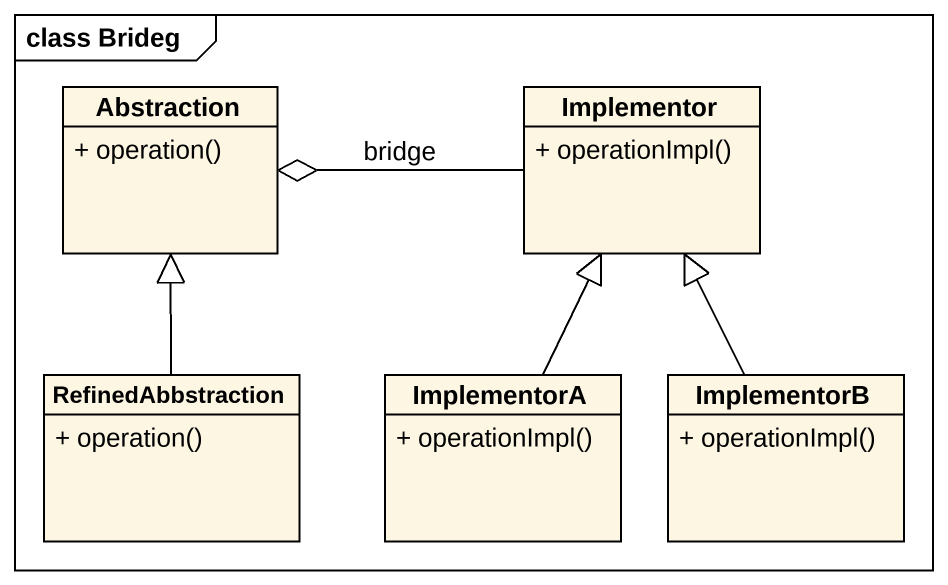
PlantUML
@startuml
mainframe class Brideg
hide circle
hide empty members
skinparam classAttributeIconSize 0
class Abstraction {
  + operation()
}
class Implementor {
  + operationImpl()
}
class RefinedAbbstraction {
  + operation()
}
class ImplementorA {
  + operationImpl()
}
class ImplementorB {
  + operationImpl()
}
Implementor -left-o Abstraction : bridge
RefinedAbbstraction -up-|> Abstraction
ImplementorA -up-|> Implementor
ImplementorB -up-|> Implementor
@enduml
